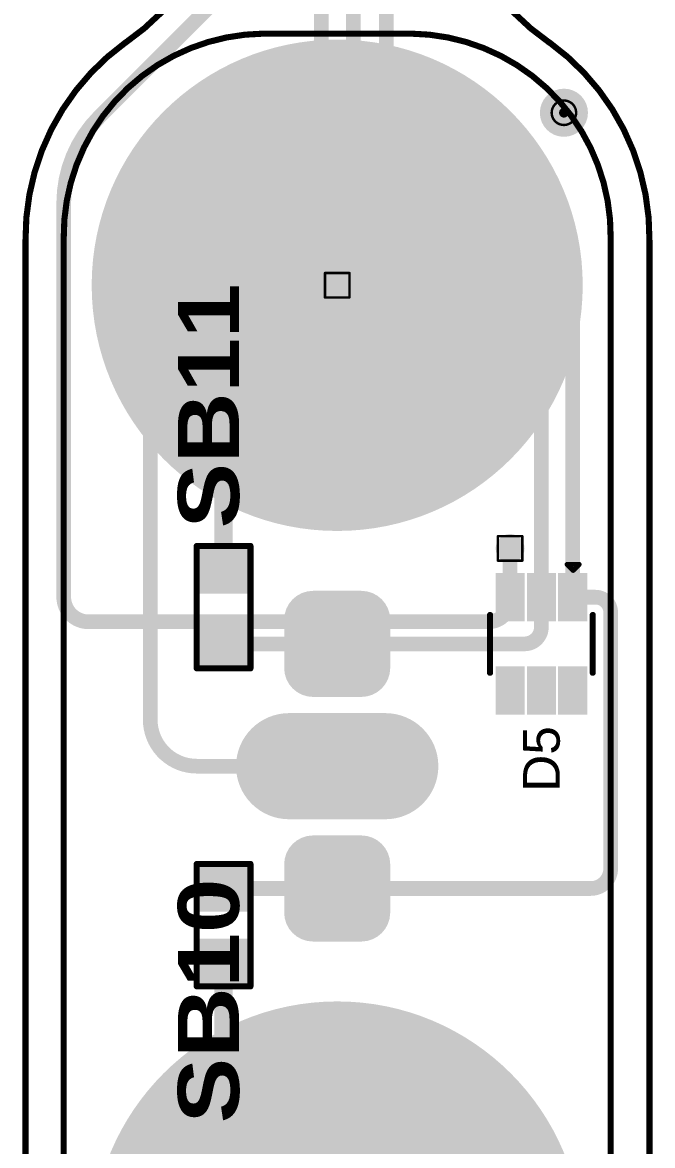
# Model space of a CAD drawing. Header units: inches. Extents: x -17 to 349, y -40 to 215.
# Drawn here: x 139.75 to 152.84, y 5.71 to 29.03 of the extents above; entities that cross this region are included whole.
import ezdxf

# ---------------------------------------------------------------- set-up
doc = ezdxf.new("R2010")
doc.units = ezdxf.units.IN
for name, color, linetype in [('Board Outline', 216, 'Continuous'), ('Bottom Layer', 5, 'Continuous'), ('Bottom Overlay', 54, 'Continuous'), ('Bottom Paste', 16, 'Continuous'), ('Bottom Solder', 6, 'Continuous'), ('Drill Drawing', 1, 'Continuous'), ('Pad Holes', 156, 'Continuous'), ('Top Layer', 1, 'Continuous'), ('Top Overlay', 2, 'Continuous'), ('Top Paste', 8, 'Continuous'), ('Top Solder', 216, 'Continuous'), ('Via Holes', 16, 'Continuous')]:
    doc.layers.add(name, color=color, linetype=linetype)
doc.styles.add('Arial', font='', dxfattribs={"height": 0.2})
doc.styles.add('Arial Black_Bold', font='', dxfattribs={"height": 0.2})
doc.styles.get('Arial').set_extended_font_data('Arial')
doc.styles.get('Arial Black_Bold').set_extended_font_data('Arial Black', bold=True)

# ---------------------------------------------------------------- blocks, each defined once
blk = doc.blocks.new('S______B______15')
at = {"layer": 'Top Layer'}
for points in [[(-1.143, -0.4445), (-1.143, 0.4445), (-0.381, 0.4445), (-0.381, -0.4445)], [(0.381, -0.4445), (0.381, 0.4445), (1.143, 0.4445), (1.143, -0.4445)]]:
    blk.add_hatch(color=1, dxfattribs=at).paths.add_polyline_path(points)
at = {"layer": 'Top Paste'}
for points in [[(-1.143, -0.4445), (-1.143, 0.4445), (-0.381, 0.4445), (-0.381, -0.4445)], [(0.381, -0.4445), (0.381, 0.4445), (1.143, 0.4445), (1.143, -0.4445)]]:
    blk.add_hatch(color=8, dxfattribs=at).paths.add_polyline_path(points)
at = {"layer": 'Top Solder'}
for points in [[(-1.2446, -0.5461), (-1.2446, 0.5461), (-0.2794, 0.5461), (-0.2794, -0.5461)], [(0.2794, -0.5461), (0.2794, 0.5461), (1.2446, 0.5461), (1.2446, -0.5461)]]:
    blk.add_hatch(color=216, dxfattribs=at).paths.add_polyline_path(points)
at = {"layer": 'Top Overlay'}
for points in [[(-1.27, -0.5588, 0.127, 0.127, 0), (-1.27, 0.5588, 0.127, 0.127, 0)], [(1.27, 0.5588, 0.127, 0.127, 0), (-1.27, 0.5588, 0.127, 0.127, 0)], [(1.27, -0.5588, 0.127, 0.127, 0), (1.27, 0.5588, 0.127, 0.127, 0)], [(1.27, -0.5588, 0.127, 0.127, 0), (-1.27, -0.5588, 0.127, 0.127, 0)]]:
    blk.add_lwpolyline(points, format="xyseb", dxfattribs=at)
for points in [[(-1.30175, 0.5588, 0.0635, 0.0635, 1), (-1.23825, 0.5588, 0.0635, 0.0635, 1)], [(-1.30175, 0.5588, 0.0635, 0.0635, 1), (-1.23825, 0.5588, 0.0635, 0.0635, 1)], [(1.23825, 0.5588, 0.0635, 0.0635, 1), (1.30175, 0.5588, 0.0635, 0.0635, 1)], [(1.23825, 0.5588, 0.0635, 0.0635, 1), (1.30175, 0.5588, 0.0635, 0.0635, 1)], [(-1.30175, -0.5588, 0.0635, 0.0635, 1), (-1.23825, -0.5588, 0.0635, 0.0635, 1)], [(-1.30175, -0.5588, 0.0635, 0.0635, 1), (-1.23825, -0.5588, 0.0635, 0.0635, 1)], [(1.23825, -0.5588, 0.0635, 0.0635, 1), (1.30175, -0.5588, 0.0635, 0.0635, 1)], [(1.23825, -0.5588, 0.0635, 0.0635, 1), (1.30175, -0.5588, 0.0635, 0.0635, 1)]]:
    blk.add_lwpolyline(points, format="xyseb", close=True, dxfattribs=at)
blk = doc.blocks.new('S______B______16')
at = {"layer": 'Top Layer'}
for points in [[(-1.143, -0.4445), (-1.143, 0.4445), (-0.381, 0.4445), (-0.381, -0.4445)], [(0.381, -0.4445), (0.381, 0.4445), (1.143, 0.4445), (1.143, -0.4445)]]:
    blk.add_hatch(color=1, dxfattribs=at).paths.add_polyline_path(points)
at = {"layer": 'Top Paste'}
for points in [[(-1.143, -0.4445), (-1.143, 0.4445), (-0.381, 0.4445), (-0.381, -0.4445)], [(0.381, -0.4445), (0.381, 0.4445), (1.143, 0.4445), (1.143, -0.4445)]]:
    blk.add_hatch(color=8, dxfattribs=at).paths.add_polyline_path(points)
at = {"layer": 'Top Solder'}
for points in [[(-1.2446, -0.5461), (-1.2446, 0.5461), (-0.2794, 0.5461), (-0.2794, -0.5461)], [(0.2794, -0.5461), (0.2794, 0.5461), (1.2446, 0.5461), (1.2446, -0.5461)]]:
    blk.add_hatch(color=216, dxfattribs=at).paths.add_polyline_path(points)
at = {"layer": 'Top Overlay'}
for points in [[(-1.27, 0.5588, 0.127, 0.127, 0), (-1.27, -0.5588, 0.127, 0.127, 0)], [(-1.27, 0.5588, 0.127, 0.127, 0), (1.27, 0.5588, 0.127, 0.127, 0)], [(1.27, 0.5588, 0.127, 0.127, 0), (1.27, -0.5588, 0.127, 0.127, 0)], [(-1.27, -0.5588, 0.127, 0.127, 0), (1.27, -0.5588, 0.127, 0.127, 0)]]:
    blk.add_lwpolyline(points, format="xyseb", dxfattribs=at)
for points in [[(-1.30175, 0.5588, 0.0635, 0.0635, 1), (-1.23825, 0.5588, 0.0635, 0.0635, 1)], [(-1.30175, 0.5588, 0.0635, 0.0635, 1), (-1.23825, 0.5588, 0.0635, 0.0635, 1)], [(1.23825, 0.5588, 0.0635, 0.0635, 1), (1.30175, 0.5588, 0.0635, 0.0635, 1)], [(1.23825, 0.5588, 0.0635, 0.0635, 1), (1.30175, 0.5588, 0.0635, 0.0635, 1)], [(-1.30175, -0.5588, 0.0635, 0.0635, 1), (-1.23825, -0.5588, 0.0635, 0.0635, 1)], [(-1.30175, -0.5588, 0.0635, 0.0635, 1), (-1.23825, -0.5588, 0.0635, 0.0635, 1)], [(1.23825, -0.5588, 0.0635, 0.0635, 1), (1.30175, -0.5588, 0.0635, 0.0635, 1)], [(1.23825, -0.5588, 0.0635, 0.0635, 1), (1.30175, -0.5588, 0.0635, 0.0635, 1)]]:
    blk.add_lwpolyline(points, format="xyseb", close=True, dxfattribs=at)
blk = doc.blocks.new('SOT_363_27')
at = {"layer": 'Top Layer'}
for points in [[(-0.57, 0.85), (-0.57, 0.45), (-1.37, 0.45), (-1.37, 0.85)], [(1.37, 0.85), (1.37, 0.45), (0.57, 0.45), (0.57, 0.85)], [(-0.57, 0.2), (-0.57, -0.2), (-1.37, -0.2), (-1.37, 0.2)], [(1.37, 0.2), (1.37, -0.2), (0.57, -0.2), (0.57, 0.2)], [(-0.57, -0.45), (-0.57, -0.85), (-1.37, -0.85), (-1.37, -0.45)], [(1.37, -0.45), (1.37, -0.85), (0.57, -0.85), (0.57, -0.45)]]:
    blk.add_hatch(color=1, dxfattribs=at).paths.add_polyline_path(points)
at = {"layer": 'Top Paste'}
for points in [[(-0.57, 0.85), (-0.57, 0.45), (-1.37, 0.45), (-1.37, 0.85)], [(1.37, 0.85), (1.37, 0.45), (0.57, 0.45), (0.57, 0.85)], [(-0.57, 0.2), (-0.57, -0.2), (-1.37, -0.2), (-1.37, 0.2)], [(1.37, 0.2), (1.37, -0.2), (0.57, -0.2), (0.57, 0.2)], [(-0.57, -0.45), (-0.57, -0.85), (-1.37, -0.85), (-1.37, -0.45)], [(1.37, -0.45), (1.37, -0.85), (0.57, -0.85), (0.57, -0.45)]]:
    blk.add_hatch(color=8, dxfattribs=at).paths.add_polyline_path(points)
at = {"layer": 'Top Solder'}
for points in [[(-0.468, 0.952), (-0.468, 0.348), (-1.472, 0.348), (-1.472, 0.952)], [(1.472, 0.952), (1.472, 0.348), (0.468, 0.348), (0.468, 0.952)], [(-0.468, 0.302), (-0.468, -0.302), (-1.472, -0.302), (-1.472, 0.302)], [(1.472, 0.302), (1.472, -0.302), (0.468, -0.302), (0.468, 0.302)], [(-0.468, -0.348), (-0.468, -0.952), (-1.472, -0.952), (-1.472, -0.348)], [(1.472, -0.348), (1.472, -0.952), (0.468, -0.952), (0.468, -0.348)]]:
    blk.add_hatch(color=216, dxfattribs=at).paths.add_polyline_path(points)
at = {"layer": 'Top Overlay'}
for points in [[(0.6, 1.067, 0.127, 0.127, 0), (-0.6, 1.067, 0.127, 0.127, 0)], [(-1.524, 0.66, 0.1, 0.1, 0), (-1.651, 0.787, 0.1, 0.1, 0)], [(-1.651, 0.533, 0.1, 0.1, 0), (-1.651, 0.787, 0.1, 0.1, 0)], [(-1.651, 0.533, 0.1, 0.1, 0), (-1.524, 0.66, 0.1, 0.1, 0)], [(-0.6, -1.067, 0.127, 0.127, 0), (0.6, -1.067, 0.127, 0.127, 0)]]:
    blk.add_lwpolyline(points, format="xyseb", dxfattribs=at)
for points in [[(-0.632, 1.067, 0.0635, 0.0635, 1), (-0.568, 1.067, 0.0635, 0.0635, 1)], [(0.568, 1.067, 0.0635, 0.0635, 1), (0.632, 1.067, 0.0635, 0.0635, 1)], [(-1.676, 0.787, 0.05, 0.05, 1), (-1.626, 0.787, 0.05, 0.05, 1)], [(-1.676, 0.787, 0.05, 0.05, 1), (-1.626, 0.787, 0.05, 0.05, 1)], [(-1.549, 0.66, 0.05, 0.05, 1), (-1.499, 0.66, 0.05, 0.05, 1)], [(-1.549, 0.66, 0.05, 0.05, 1), (-1.499, 0.66, 0.05, 0.05, 1)], [(-1.676, 0.533, 0.05, 0.05, 1), (-1.626, 0.533, 0.05, 0.05, 1)], [(-1.676, 0.533, 0.05, 0.05, 1), (-1.626, 0.533, 0.05, 0.05, 1)], [(-0.632, -1.067, 0.0635, 0.0635, 1), (-0.568, -1.067, 0.0635, 0.0635, 1)], [(0.568, -1.067, 0.0635, 0.0635, 1), (0.632, -1.067, 0.0635, 0.0635, 1)]]:
    blk.add_lwpolyline(points, format="xyseb", close=True, dxfattribs=at)
blk = doc.blocks.new('EMG_2_PAD_B_42')
at = {"layer": 'Bottom Layer'}
h = blk.add_hatch(color=5, dxfattribs=at)
edge = h.paths.add_edge_path()
edge.add_arc((0, 9.987), 5, 0, 360)
h = blk.add_hatch(color=5, dxfattribs=at)
edge = h.paths.add_edge_path()
edge.add_arc((0, -9.987), 5, 0, 360)
at = {"layer": 'Bottom Paste'}
h = blk.add_hatch(color=16, dxfattribs=at)
edge = h.paths.add_edge_path()
edge.add_arc((0, 9.987), 5, 0, 360)
h = blk.add_hatch(color=16, dxfattribs=at)
edge = h.paths.add_edge_path()
edge.add_arc((0, -9.987), 5, 0, 360)
at = {"layer": 'Bottom Solder'}
h = blk.add_hatch(color=6, dxfattribs=at)
edge = h.paths.add_edge_path()
edge.add_arc((0, 9.987), 5.102, 0, 360)
h = blk.add_hatch(color=6, dxfattribs=at)
edge = h.paths.add_edge_path()
edge.add_arc((0, -9.987), 5.102, 0, 360)
at = {"layer": 'Bottom Overlay'}
for points in [[(-5.683, 10.966, 0.127, 0.127, -0.414214), (-1.531, 15.213, 0.127, 0.127, 0)], [(-1.531, 15.213, 0.127, 0.127, 0), (1.531, 15.213, 0.127, 0.127, 0)], [(1.531, 15.213, 0.127, 0.127, -0.414214), (5.683, 10.966, 0.127, 0.127, 0)], [(-5.683, -10.966, 0.127, 0.127, 0), (-5.683, 10.966, 0.127, 0.127, 0)], [(5.683, -10.966, 0.127, 0.127, 0), (5.683, 10.966, 0.127, 0.127, 0)]]:
    blk.add_lwpolyline(points, format="xyseb", dxfattribs=at)
for points in [[(-1.562, 15.213, 0.0635, 0.0635, 1), (-1.499, 15.213, 0.0635, 0.0635, 1)], [(-1.562, 15.213, 0.0635, 0.0635, 1), (-1.499, 15.213, 0.0635, 0.0635, 1)], [(1.499, 15.213, 0.0635, 0.0635, 1), (1.562, 15.213, 0.0635, 0.0635, 1)], [(1.499, 15.213, 0.0635, 0.0635, 1), (1.562, 15.213, 0.0635, 0.0635, 1)], [(-5.715, 10.966, 0.0635, 0.0635, 1), (-5.652, 10.966, 0.0635, 0.0635, 1)], [(-5.715, 10.966, 0.0635, 0.0635, 1), (-5.652, 10.966, 0.0635, 0.0635, 1)], [(5.651, 10.966, 0.0635, 0.0635, 1), (5.715, 10.966, 0.0635, 0.0635, 1)], [(5.651, 10.966, 0.0635, 0.0635, 1), (5.715, 10.966, 0.0635, 0.0635, 1)]]:
    blk.add_lwpolyline(points, format="xyseb", close=True, dxfattribs=at)
blk = doc.blocks.new('T____P____SMD_3_P____53')
at = {"layer": 'Top Layer'}
h = blk.add_hatch(color=1, dxfattribs=at)
edge = h.paths.add_edge_path()
edge.add_arc((-0.5, 3.04), 0.5, 90, 180)
edge.add_line((-1, 3.04), (-1, 2.04))
edge.add_arc((-0.5, 2.04), 0.5, 180, 270)
edge.add_line((-0.5, 1.54), (0.5, 1.54))
edge.add_arc((0.5, 2.04), 0.5, 270, 360)
edge.add_line((1, 2.04), (1, 3.04))
edge.add_arc((0.5, 3.04), 0.5, 0, 90)
edge.add_line((0.5, 3.54), (-0.5, 3.54))
h = blk.add_hatch(color=1, dxfattribs=at)
edge = h.paths.add_edge_path()
edge.add_arc((-1, 0), 1, 90, 270)
edge.add_line((-1, -1), (1, -1))
edge.add_arc((1, 0), 1, 270, 450)
edge.add_line((1, 1), (-1, 1))
h = blk.add_hatch(color=1, dxfattribs=at)
edge = h.paths.add_edge_path()
edge.add_arc((-0.5, -2.04), 0.5, 90, 180)
edge.add_line((-1, -2.04), (-1, -3.04))
edge.add_arc((-0.5, -3.04), 0.5, 180, 270)
edge.add_line((-0.5, -3.54), (0.5, -3.54))
edge.add_arc((0.5, -3.04), 0.5, 270, 360)
edge.add_line((1, -3.04), (1, -2.04))
edge.add_arc((0.5, -2.04), 0.5, 0, 90)
edge.add_line((0.5, -1.54), (-0.5, -1.54))
at = {"layer": 'Top Paste'}
h = blk.add_hatch(color=8, dxfattribs=at)
edge = h.paths.add_edge_path()
edge.add_arc((-0.5, 3.04), 0.5, 90, 180)
edge.add_line((-1, 3.04), (-1, 2.04))
edge.add_arc((-0.5, 2.04), 0.5, 180, 270)
edge.add_line((-0.5, 1.54), (0.5, 1.54))
edge.add_arc((0.5, 2.04), 0.5, 270, 360)
edge.add_line((1, 2.04), (1, 3.04))
edge.add_arc((0.5, 3.04), 0.5, 0, 90)
edge.add_line((0.5, 3.54), (-0.5, 3.54))
h = blk.add_hatch(color=8, dxfattribs=at)
edge = h.paths.add_edge_path()
edge.add_arc((-1, 0), 1, 90, 270)
edge.add_line((-1, -1), (1, -1))
edge.add_arc((1, 0), 1, 270, 450)
edge.add_line((1, 1), (-1, 1))
h = blk.add_hatch(color=8, dxfattribs=at)
edge = h.paths.add_edge_path()
edge.add_arc((-0.5, -2.04), 0.5, 90, 180)
edge.add_line((-1, -2.04), (-1, -3.04))
edge.add_arc((-0.5, -3.04), 0.5, 180, 270)
edge.add_line((-0.5, -3.54), (0.5, -3.54))
edge.add_arc((0.5, -3.04), 0.5, 270, 360)
edge.add_line((1, -3.04), (1, -2.04))
edge.add_arc((0.5, -2.04), 0.5, 0, 90)
edge.add_line((0.5, -1.54), (-0.5, -1.54))
at = {"layer": 'Top Solder'}
h = blk.add_hatch(color=216, dxfattribs=at)
edge = h.paths.add_edge_path()
edge.add_arc((-0.5, 3.04), 0.602, 90, 180)
edge.add_line((-1.102, 3.04), (-1.102, 2.04))
edge.add_arc((-0.5, 2.04), 0.602, 180, 270)
edge.add_line((-0.5, 1.438), (0.5, 1.438))
edge.add_arc((0.5, 2.04), 0.602, 270, 360)
edge.add_line((1.102, 2.04), (1.102, 3.04))
edge.add_arc((0.5, 3.04), 0.602, 0, 90)
edge.add_line((0.5, 3.642), (-0.5, 3.642))
h = blk.add_hatch(color=216, dxfattribs=at)
edge = h.paths.add_edge_path()
edge.add_arc((-1, 0), 1.102, 90, 270)
edge.add_line((-1, -1.102), (1, -1.102))
edge.add_arc((1, 0), 1.102, 270, 450)
edge.add_line((1, 1.102), (-1, 1.102))
h = blk.add_hatch(color=216, dxfattribs=at)
edge = h.paths.add_edge_path()
edge.add_arc((-0.5, -2.04), 0.602, 90, 180)
edge.add_line((-1.102, -2.04), (-1.102, -3.04))
edge.add_arc((-0.5, -3.04), 0.602, 180, 270)
edge.add_line((-0.5, -3.642), (0.5, -3.642))
edge.add_arc((0.5, -3.04), 0.602, 270, 360)
edge.add_line((1.102, -3.04), (1.102, -2.04))
edge.add_arc((0.5, -2.04), 0.602, 0, 90)
edge.add_line((0.5, -1.438), (-0.5, -1.438))

msp = doc.modelspace()

# ---------------------------------------------------------------- hatches: boundary and pattern name
at = {"layer": 'Bottom Layer'}
h = msp.add_hatch(color=5, dxfattribs=at)
edge = h.paths.add_edge_path()
edge.add_arc((146.289, 23.576), 0.3, 0, 360)
h = msp.add_hatch(color=5, dxfattribs=at)
edge = h.paths.add_edge_path()
edge.add_arc((149.882, 18.111), 0.3, 0, 360)
at = {"layer": 'Bottom Solder'}
h = msp.add_hatch(color=6, dxfattribs=at)
edge = h.paths.add_edge_path()
edge.add_arc((151, 27.159), 0.102, 0, 360)
at = {"layer": 'Pad Holes'}
h = msp.add_hatch(color=7, dxfattribs=at)
edge = h.paths.add_edge_path()
edge.add_arc((151, 27.159), 0.5, 0, 360)
at = {"layer": 'Top Layer'}
h = msp.add_hatch(color=1, dxfattribs=at)
edge = h.paths.add_edge_path()
edge.add_arc((146.289, 23.576), 0.3, 0, 360)
h = msp.add_hatch(color=1, dxfattribs=at)
edge = h.paths.add_edge_path()
edge.add_arc((149.882, 18.111), 0.3, 0, 360)
at = {"layer": 'Top Solder'}
h = msp.add_hatch(color=216, dxfattribs=at)
edge = h.paths.add_edge_path()
edge.add_arc((151, 27.159), 0.102, 0, 360)
at = {"layer": 'Via Holes'}
h = msp.add_hatch(color=7, dxfattribs=at)
edge = h.paths.add_edge_path()
edge.add_arc((146.289, 23.576), 0.15, 0, 360)
h = msp.add_hatch(color=7, dxfattribs=at)
edge = h.paths.add_edge_path()
edge.add_arc((149.882, 18.111), 0.15, 0, 360)

# ---------------------------------------------------------------- linework, layer by layer
at = {"layer": 'Board Outline'}
for points in [[(144.06, 32.792, 0.127, 0.127, -0.250069), (141.891, 28.615, 0.127, 0.127, 0)], [(150.699, 28.615, 0.127, 0.127, -0.250069), (148.531, 32.792, 0.127, 0.127, 0)], [(139.812, 24.504, 0.127, 0.127, -0.244175), (141.89, 28.617, 0.127, 0.127, 0)], [(150.701, 28.617, 0.127, 0.127, -0.244175), (152.778, 24.504, 0.127, 0.127, 0)], [(139.812, 2.648, 0.127, 0.127, 0), (139.812, 24.504, 0.127, 0.127, 0)], [(152.778, 24.504, 0.127, 0.127, 0), (152.778, 2.648, 0.127, 0.127, 0)]]:
    msp.add_lwpolyline(points, format="xyseb", dxfattribs=at)
for points in [[(141.858, 28.617, 0.0635, 0.0635, 1), (141.922, 28.617, 0.0635, 0.0635, 1)], [(141.86, 28.615, 0.0635, 0.0635, 1), (141.923, 28.615, 0.0635, 0.0635, 1)], [(150.667, 28.615, 0.0635, 0.0635, 1), (150.731, 28.615, 0.0635, 0.0635, 1)], [(150.669, 28.617, 0.0635, 0.0635, 1), (150.732, 28.617, 0.0635, 0.0635, 1)], [(139.78, 24.504, 0.0635, 0.0635, 1), (139.844, 24.504, 0.0635, 0.0635, 1)], [(139.78, 24.504, 0.0635, 0.0635, 1), (139.844, 24.504, 0.0635, 0.0635, 1)], [(152.747, 24.504, 0.0635, 0.0635, 1), (152.81, 24.504, 0.0635, 0.0635, 1)], [(152.747, 24.504, 0.0635, 0.0635, 1), (152.81, 24.504, 0.0635, 0.0635, 1)]]:
    msp.add_lwpolyline(points, format="xyseb", close=True, dxfattribs=at)
at = {"layer": 'Bottom Layer'}
for points in [[(141.35, 27.077, 0.305, 0.305, 0), (143.915, 29.642, 0.305, 0.305, 0)], [(140.606, 25.281, 0.305, 0.305, -0.198912), (141.35, 27.077, 0.305, 0.305, 0)], [(140.606, 17.105, 0.305, 0.305, 0), (140.606, 25.281, 0.305, 0.305, 0)], [(149.882, 17.041, 0.305, 0.305, 0), (149.882, 18.111, 0.305, 0.305, 0)], [(141.123, 16.587, 0.305, 0.305, -0.414214), (140.606, 17.105, 0.305, 0.305, 0)], [(149.882, 17.041, 0.305, 0.305, -0.414214), (149.428, 16.587, 0.305, 0.305, 0)], [(141.123, 16.587, 0.305, 0.305, 0), (149.428, 16.587, 0.305, 0.305, 0)]]:
    msp.add_lwpolyline(points, format="xyseb", dxfattribs=at)
for points in [[(141.274, 27.077, 0.152, 0.152, 1), (141.426, 27.077, 0.152, 0.152, 1)], [(141.274, 27.077, 0.152, 0.152, 1), (141.426, 27.077, 0.152, 0.152, 1)], [(140.53, 25.281, 0.152, 0.152, 1), (140.682, 25.281, 0.152, 0.152, 1)], [(140.53, 25.281, 0.152, 0.152, 1), (140.682, 25.281, 0.152, 0.152, 1)], [(149.806, 18.111, 0.152, 0.152, 1), (149.958, 18.111, 0.152, 0.152, 1)], [(140.53, 17.105, 0.152, 0.152, 1), (140.682, 17.105, 0.152, 0.152, 1)], [(140.53, 17.105, 0.152, 0.152, 1), (140.682, 17.105, 0.152, 0.152, 1)], [(149.806, 17.041, 0.152, 0.152, 1), (149.958, 17.041, 0.152, 0.152, 1)], [(149.806, 17.041, 0.152, 0.152, 1), (149.958, 17.041, 0.152, 0.152, 1)], [(141.047, 16.587, 0.152, 0.152, 1), (141.199, 16.587, 0.152, 0.152, 1)], [(141.047, 16.587, 0.152, 0.152, 1), (141.199, 16.587, 0.152, 0.152, 1)], [(149.352, 16.587, 0.152, 0.152, 1), (149.504, 16.587, 0.152, 0.152, 1)], [(149.352, 16.587, 0.152, 0.152, 1), (149.504, 16.587, 0.152, 0.152, 1)]]:
    msp.add_lwpolyline(points, format="xyseb", close=True, dxfattribs=at)
at = {"layer": 'Drill Drawing'}
for points in [[(151.254, 27.159, 0.0508, 0.0508, 1), (150.746, 27.159, 0.0508, 0.0508, 1)], [(150.734, 27.159, 0.0254, 0.0254, 1), (150.759, 27.159, 0.0254, 0.0254, 1)], [(151.242, 27.159, 0.0254, 0.0254, 1), (151.267, 27.159, 0.0254, 0.0254, 1)], [(146.022, 23.83, 0.0254, 0.0254, 1), (146.048, 23.83, 0.0254, 0.0254, 1)], [(146.022, 23.83, 0.0254, 0.0254, 1), (146.048, 23.83, 0.0254, 0.0254, 1)], [(146.53, 23.83, 0.0254, 0.0254, 1), (146.556, 23.83, 0.0254, 0.0254, 1)], [(146.53, 23.83, 0.0254, 0.0254, 1), (146.556, 23.83, 0.0254, 0.0254, 1)], [(146.022, 23.322, 0.0254, 0.0254, 1), (146.048, 23.322, 0.0254, 0.0254, 1)], [(146.022, 23.322, 0.0254, 0.0254, 1), (146.048, 23.322, 0.0254, 0.0254, 1)], [(146.53, 23.322, 0.0254, 0.0254, 1), (146.556, 23.322, 0.0254, 0.0254, 1)], [(146.53, 23.322, 0.0254, 0.0254, 1), (146.556, 23.322, 0.0254, 0.0254, 1)], [(149.615, 18.365, 0.0254, 0.0254, 1), (149.64, 18.365, 0.0254, 0.0254, 1)], [(149.615, 18.365, 0.0254, 0.0254, 1), (149.64, 18.365, 0.0254, 0.0254, 1)], [(150.123, 18.365, 0.0254, 0.0254, 1), (150.148, 18.365, 0.0254, 0.0254, 1)], [(150.123, 18.365, 0.0254, 0.0254, 1), (150.148, 18.365, 0.0254, 0.0254, 1)], [(149.615, 17.857, 0.0254, 0.0254, 1), (149.64, 17.857, 0.0254, 0.0254, 1)], [(149.615, 17.857, 0.0254, 0.0254, 1), (149.64, 17.857, 0.0254, 0.0254, 1)], [(150.123, 17.857, 0.0254, 0.0254, 1), (150.148, 17.857, 0.0254, 0.0254, 1)], [(150.123, 17.857, 0.0254, 0.0254, 1), (150.148, 17.857, 0.0254, 0.0254, 1)]]:
    msp.add_lwpolyline(points, format="xyseb", close=True, dxfattribs=at)
for points in [[(146.035, 23.83, 0.0508, 0.0508, 0), (146.543, 23.83, 0.0508, 0.0508, 0)], [(146.035, 23.322, 0.0508, 0.0508, 0), (146.035, 23.83, 0.0508, 0.0508, 0)], [(146.543, 23.322, 0.0508, 0.0508, 0), (146.543, 23.83, 0.0508, 0.0508, 0)], [(146.035, 23.322, 0.0508, 0.0508, 0), (146.543, 23.322, 0.0508, 0.0508, 0)], [(149.628, 18.365, 0.0508, 0.0508, 0), (150.136, 18.365, 0.0508, 0.0508, 0)], [(149.628, 17.857, 0.0508, 0.0508, 0), (149.628, 18.365, 0.0508, 0.0508, 0)], [(150.136, 17.857, 0.0508, 0.0508, 0), (150.136, 18.365, 0.0508, 0.0508, 0)], [(149.628, 17.857, 0.0508, 0.0508, 0), (150.136, 17.857, 0.0508, 0.0508, 0)]]:
    msp.add_lwpolyline(points, format="xyseb", dxfattribs=at)
at = {"layer": 'Top Layer'}
for points in [[(145.96, 25.387, 0.305, 0.305, 0), (145.96, 30.892, 0.305, 0.305, 0)], [(146.621, 24.917, 0.305, 0.305, 0), (146.621, 30.51, 0.305, 0.305, 0)], [(147.309, 25.292, 0.305, 0.305, 0), (147.309, 29.355, 0.305, 0.305, 0)], [(145.96, 25.387, 0.305, 0.305, -0.414214), (145.319, 24.747, 0.305, 0.305, 0)], [(147.855, 24.747, 0.305, 0.305, -0.414214), (147.309, 25.292, 0.305, 0.305, 0)], [(147.331, 24.207, 0.305, 0.305, -0.414214), (146.621, 24.917, 0.305, 0.305, 0)], [(142.404, 24.153, 0.305, 0.305, -0.415072), (142.996, 24.747, 0.305, 0.305, 0)], [(142.996, 24.747, 0.305, 0.305, 0), (145.319, 24.747, 0.305, 0.305, 0)], [(147.855, 24.747, 0.305, 0.305, 0), (150.594, 24.747, 0.305, 0.305, 0)], [(150.594, 24.747, 0.305, 0.305, -0.414214), (151.182, 24.158, 0.305, 0.305, 0)], [(142.404, 14.555, 0.305, 0.305, 0), (142.404, 24.153, 0.305, 0.305, 0)], [(147.331, 24.207, 0.305, 0.305, 0), (150.024, 24.207, 0.305, 0.305, 0)], [(150.024, 24.207, 0.305, 0.305, -0.414214), (150.532, 23.699, 0.305, 0.305, 0)], [(151.182, 17.099, 0.305, 0.305, 0), (151.182, 24.158, 0.305, 0.305, 0)], [(150.532, 17.099, 0.305, 0.305, 0), (150.532, 23.699, 0.305, 0.305, 0)], [(143.928, 22.988, 0.381, 0.381, -0.414214), (144.515, 23.576, 0.381, 0.381, 0)], [(144.515, 23.576, 0.381, 0.381, 0), (146.289, 23.576, 0.381, 0.381, 0)], [(143.928, 17.653, 0.381, 0.381, 0), (143.928, 22.988, 0.381, 0.381, 0)], [(149.882, 17.099, 0.305, 0.305, 0), (149.882, 18.111, 0.305, 0.305, 0)], [(150.532, 16.478, 0.305, 0.305, 0), (150.532, 17.099, 0.305, 0.305, 0)], [(151.182, 17.099, 0.305, 0.305, 0), (151.657, 17.099, 0.305, 0.305, 0)], [(151.657, 17.099, 0.305, 0.305, -0.414214), (151.972, 16.784, 0.305, 0.305, 0)], [(151.972, 11.462, 0.305, 0.305, 0), (151.972, 16.784, 0.305, 0.305, 0)], [(150.532, 16.478, 0.305, 0.305, -0.414214), (150.182, 16.129, 0.305, 0.305, 0)], [(143.928, 16.129, 0.305, 0.305, 0), (146.289, 16.129, 0.305, 0.305, 0)], [(146.289, 16.129, 0.305, 0.305, 0), (150.182, 16.129, 0.305, 0.305, 0)], [(143.37, 13.589, 0.305, 0.305, -0.414214), (142.404, 14.555, 0.305, 0.305, 0)], [(143.37, 13.589, 0.305, 0.305, 0), (146.289, 13.589, 0.305, 0.305, 0)], [(151.972, 11.462, 0.305, 0.305, -0.414214), (151.559, 11.049, 0.305, 0.305, 0)], [(143.928, 11.049, 0.305, 0.305, 0), (146.289, 11.049, 0.305, 0.305, 0)], [(146.289, 11.049, 0.305, 0.305, 0), (151.559, 11.049, 0.305, 0.305, 0)], [(143.928, 4.095, 0.381, 0.381, 0), (143.928, 9.525, 0.381, 0.381, 0)]]:
    msp.add_lwpolyline(points, format="xyseb", dxfattribs=at)
for points in [[(145.884, 25.387, 0.152, 0.152, 1), (146.036, 25.387, 0.152, 0.152, 1)], [(145.884, 25.387, 0.152, 0.152, 1), (146.036, 25.387, 0.152, 0.152, 1)], [(147.233, 25.292, 0.152, 0.152, 1), (147.385, 25.292, 0.152, 0.152, 1)], [(147.233, 25.292, 0.152, 0.152, 1), (147.385, 25.292, 0.152, 0.152, 1)], [(146.545, 24.917, 0.152, 0.152, 1), (146.698, 24.917, 0.152, 0.152, 1)], [(146.545, 24.917, 0.152, 0.152, 1), (146.698, 24.917, 0.152, 0.152, 1)], [(142.92, 24.747, 0.152, 0.152, 1), (143.072, 24.747, 0.152, 0.152, 1)], [(142.92, 24.747, 0.152, 0.152, 1), (143.072, 24.747, 0.152, 0.152, 1)], [(145.243, 24.747, 0.152, 0.152, 1), (145.395, 24.747, 0.152, 0.152, 1)], [(145.243, 24.747, 0.152, 0.152, 1), (145.395, 24.747, 0.152, 0.152, 1)], [(147.778, 24.747, 0.152, 0.152, 1), (147.931, 24.747, 0.152, 0.152, 1)], [(147.778, 24.747, 0.152, 0.152, 1), (147.931, 24.747, 0.152, 0.152, 1)], [(150.517, 24.747, 0.152, 0.152, 1), (150.67, 24.747, 0.152, 0.152, 1)], [(150.517, 24.747, 0.152, 0.152, 1), (150.67, 24.747, 0.152, 0.152, 1)], [(142.328, 24.153, 0.152, 0.152, 1), (142.48, 24.153, 0.152, 0.152, 1)], [(142.328, 24.153, 0.152, 0.152, 1), (142.48, 24.153, 0.152, 0.152, 1)], [(147.255, 24.207, 0.152, 0.152, 1), (147.408, 24.207, 0.152, 0.152, 1)], [(147.255, 24.207, 0.152, 0.152, 1), (147.408, 24.207, 0.152, 0.152, 1)], [(149.948, 24.207, 0.152, 0.152, 1), (150.1, 24.207, 0.152, 0.152, 1)], [(149.948, 24.207, 0.152, 0.152, 1), (150.1, 24.207, 0.152, 0.152, 1)], [(151.106, 24.158, 0.152, 0.152, 1), (151.258, 24.158, 0.152, 0.152, 1)], [(151.106, 24.158, 0.152, 0.152, 1), (151.258, 24.158, 0.152, 0.152, 1)], [(150.456, 23.699, 0.152, 0.152, 1), (150.608, 23.699, 0.152, 0.152, 1)], [(150.456, 23.699, 0.152, 0.152, 1), (150.608, 23.699, 0.152, 0.152, 1)], [(144.42, 23.576, 0.191, 0.191, 1), (144.611, 23.576, 0.191, 0.191, 1)], [(144.42, 23.576, 0.191, 0.191, 1), (144.611, 23.576, 0.191, 0.191, 1)], [(146.194, 23.576, 0.191, 0.191, 1), (146.384, 23.576, 0.191, 0.191, 1)], [(143.832, 22.988, 0.191, 0.191, 1), (144.023, 22.988, 0.191, 0.191, 1)], [(143.832, 22.988, 0.191, 0.191, 1), (144.023, 22.988, 0.191, 0.191, 1)], [(149.806, 18.111, 0.152, 0.152, 1), (149.958, 18.111, 0.152, 0.152, 1)], [(143.832, 17.653, 0.191, 0.191, 1), (144.023, 17.653, 0.191, 0.191, 1)], [(149.806, 17.099, 0.152, 0.152, 1), (149.958, 17.099, 0.152, 0.152, 1)], [(150.456, 17.099, 0.152, 0.152, 1), (150.608, 17.099, 0.152, 0.152, 1)], [(150.456, 17.099, 0.152, 0.152, 1), (150.608, 17.099, 0.152, 0.152, 1)], [(151.106, 17.099, 0.152, 0.152, 1), (151.258, 17.099, 0.152, 0.152, 1)], [(151.106, 17.099, 0.152, 0.152, 1), (151.258, 17.099, 0.152, 0.152, 1)], [(151.581, 17.099, 0.152, 0.152, 1), (151.733, 17.099, 0.152, 0.152, 1)], [(151.581, 17.099, 0.152, 0.152, 1), (151.733, 17.099, 0.152, 0.152, 1)], [(151.896, 16.784, 0.152, 0.152, 1), (152.048, 16.784, 0.152, 0.152, 1)], [(151.896, 16.784, 0.152, 0.152, 1), (152.048, 16.784, 0.152, 0.152, 1)], [(150.456, 16.478, 0.152, 0.152, 1), (150.608, 16.478, 0.152, 0.152, 1)], [(150.456, 16.478, 0.152, 0.152, 1), (150.608, 16.478, 0.152, 0.152, 1)], [(143.852, 16.129, 0.152, 0.152, 1), (144.004, 16.129, 0.152, 0.152, 1)], [(146.213, 16.129, 0.152, 0.152, 1), (146.365, 16.129, 0.152, 0.152, 1)], [(146.213, 16.129, 0.152, 0.152, 1), (146.365, 16.129, 0.152, 0.152, 1)], [(150.106, 16.129, 0.152, 0.152, 1), (150.259, 16.129, 0.152, 0.152, 1)], [(150.106, 16.129, 0.152, 0.152, 1), (150.259, 16.129, 0.152, 0.152, 1)], [(142.328, 14.555, 0.152, 0.152, 1), (142.48, 14.555, 0.152, 0.152, 1)], [(142.328, 14.555, 0.152, 0.152, 1), (142.48, 14.555, 0.152, 0.152, 1)], [(143.294, 13.589, 0.152, 0.152, 1), (143.446, 13.589, 0.152, 0.152, 1)], [(143.294, 13.589, 0.152, 0.152, 1), (143.446, 13.589, 0.152, 0.152, 1)], [(146.213, 13.589, 0.152, 0.152, 1), (146.365, 13.589, 0.152, 0.152, 1)], [(151.896, 11.462, 0.152, 0.152, 1), (152.048, 11.462, 0.152, 0.152, 1)], [(151.896, 11.462, 0.152, 0.152, 1), (152.048, 11.462, 0.152, 0.152, 1)], [(143.852, 11.049, 0.152, 0.152, 1), (144.004, 11.049, 0.152, 0.152, 1)], [(146.213, 11.049, 0.152, 0.152, 1), (146.365, 11.049, 0.152, 0.152, 1)], [(146.213, 11.049, 0.152, 0.152, 1), (146.365, 11.049, 0.152, 0.152, 1)], [(151.483, 11.049, 0.152, 0.152, 1), (151.635, 11.049, 0.152, 0.152, 1)], [(151.483, 11.049, 0.152, 0.152, 1), (151.635, 11.049, 0.152, 0.152, 1)], [(143.832, 9.525, 0.191, 0.191, 1), (144.023, 9.525, 0.191, 0.191, 1)]]:
    msp.add_lwpolyline(points, format="xyseb", close=True, dxfattribs=at)

# ---------------------------------------------------------------- block references
msp.add_blockref('EMG_2_PAD_B_42', (146.289, 13.589))
for name, p, rotation in [('S______B______15', (143.928, 16.891), 270), ('SOT_363_27', (150.532, 16.129), 270), ('T____P____SMD_3_P____53', (146.289, 13.589), 180), ('S______B______16', (143.928, 10.287), 90)]:
    msp.add_blockref(name, p, dxfattribs=dict(rotation=rotation))

# ---------------------------------------------------------------- texts
at = {"layer": 'Top Overlay'}
for s, height, style, p in [('SB11', 1.27, 'Arial Black_Bold', (144.249, 18.529)), ('D5', 0.762, 'Arial', (150.913, 13.059)), ('SB10', 1.27, 'Arial Black_Bold', (144.249, 6.175))]:
    msp.add_text(s, height=height, rotation=90, dxfattribs=dict(at, style=style)).set_placement(p)

doc.saveas('drawing.dxf')
